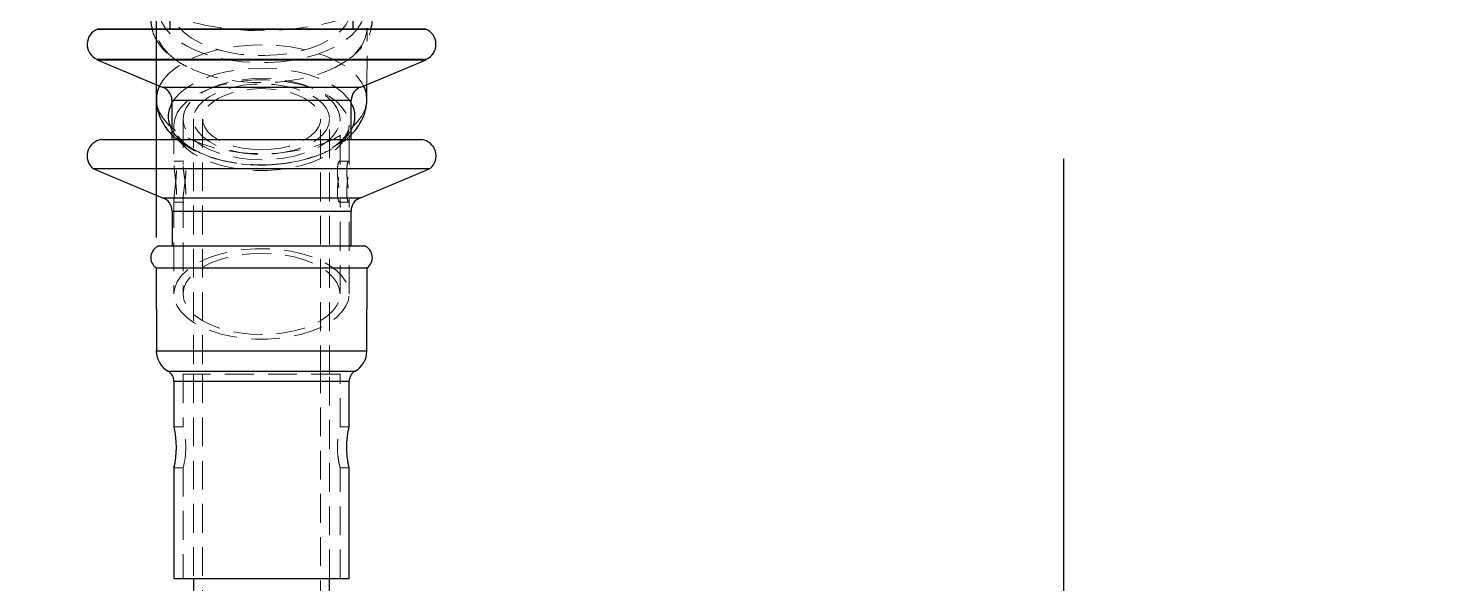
# Model space of a CAD drawing. Header units: millimetres. Extents: x 25083 to 52777, y 24772 to 45779.
# Drawn here: x 33130.3 to 33441.5, y 34197 to 34319.5 of the extents above; entities that cross this region are included whole.
import ezdxf

# ---------------------------------------------------------------- set-up
doc = ezdxf.new("R2010")
doc.units = ezdxf.units.MM
doc.linetypes.add('HIDDEN', pattern=[9.525, 6.35, -3.175])
doc.styles.get("Standard").update_dxf_attribs({"font": ''})
doc.styles.get('Standard').set_extended_font_data('SimSun')
doc.dimstyles.new('ISO-25', dxfattribs={"dimtxt": 2.5, "dimasz": 2.5, "dimexe": 1.25, "dimexo": 0.625, "dimtad": 1, "dimtxsty": 'Standard', "dimcen": 2.5, "dimadec": 0, "dimazin": 0, "dimtfac": 1, "dimtmove": 0, "dimatfit": 3, "dimfxl": 1, "dimarcsym": 0})

# ---------------------------------------------------------------- blocks, each defined once
blk = doc.blocks.new('*D925')
at = {"color": 0, "lineweight": -2}
for p, q in [((29677.86, 34881.66), (29677.86, 32448.29)), ((40733.02, 34757.65), (40733.02, 32448.29)), ((29680.36, 32449.54), (40730.52, 32449.54))]:
    blk.add_line(p, q, dxfattribs=at)
at = {"color": 0}
for points in [[(29680.36, 32449.96), (29680.36, 32449.13), (29677.86, 32449.54)], [(40730.52, 32449.13), (40730.52, 32449.96), (40733.02, 32449.54)]]:
    blk.add_solid(points, dxfattribs=at)
at = {"layer": 'DEFPOINTS', "color": 0}
for p in [(29677.86, 34882.29), (40733.02, 34758.27), (40733.02, 32449.54)]:
    blk.add_point(p, dxfattribs=at)
at = {"color": 0, "insert": (35205.44, 32451.63), "char_height": 2.5, "attachment_point": 5}
blk.add_mtext('11055,15', dxfattribs=at)
blk = doc.blocks.new('zw$9518')
at = {"color": 7, "linetype": 'Continuous', "lineweight": 25}
for p, q in [((558.03, 206.16), (557.98, 190.22)), ((558.03, 133.84), (558.03, 206.16)), ((564.8, 206.26), (564.69, 206.32)), ((564.69, 133.68), (564.69, 206.32)), ((570.81, 191.9), (564.8, 206.26)), ((564.8, 133.74), (564.8, 206.26)), ((595.23, 191.81), (588.74, 207.19)), ((588.74, 132.81), (588.74, 207.19)), ((582.4, 134.67), (582.4, 205.33)), ((557.99, 193.26), (557.85, 193.26)), ((573.53, 193.2), (570.26, 193.22)), ((628.98, 193.2), (610.66, 193.26)), ((610.66, 146.74), (610.66, 193.26)), ((557.98, 190.22), (551.41, 190.2)), ((557.98, 149.78), (557.98, 190.22)), ((570.81, 148.1), (570.81, 191.9)), ((595.23, 148.19), (595.23, 191.81)), ((605.83, 147.3), (605.83, 192.7)), ((582.4, 189.77), (573.71, 189.77)), ((605.83, 189.73), (598.17, 189.73)), ((645.77, 189.31), (635.65, 189.31)), ((679.11, 189.31), (654.71, 189.31)), ((679.11, 150.69), (679.11, 189.31)), ((1190.03, 185), (679.11, 185)), ((679.11, 155), (1190.03, 155)), ((551.41, 149.8), (557.98, 149.78)), ((557.98, 149.78), (558.03, 133.84)), ((573.71, 150.23), (582.4, 150.23)), ((598.17, 150.27), (605.83, 150.27)), ((635.65, 150.69), (645.77, 150.69)), ((654.71, 150.69), (679.11, 150.69)), ((557.85, 146.74), (557.99, 146.74)), ((564.8, 133.74), (570.81, 148.1)), ((570.26, 146.78), (573.53, 146.8)), ((588.74, 132.81), (595.23, 148.19)), ((610.66, 146.74), (628.98, 146.8)), ((564.69, 133.68), (564.8, 133.74))]:
    blk.add_line(p, q, dxfattribs=at)
at = {"color": 7, "linetype": 'HIDDEN', "lineweight": 18}
for p, q in [((582.4, 189.77), (582.4, 205.33)), ((570.26, 193.22), (557.99, 193.26)), ((573.56, 193.2), (574.11, 193.18)), ((628.98, 193.2), (628.98, 146.8)), ((633.43, 190.61), (633.43, 149.39)), ((573.71, 189.77), (573.71, 150.23)), ((587.87, 187.31), (577.89, 187.31)), ((579.22, 189.31), (579.32, 189.31)), ((587.87, 189.31), (579.22, 189.31)), ((582.4, 150.23), (582.4, 189.77)), ((582.4, 189.77), (582.4, 189.77)), ((587.17, 189.31), (587.17, 187.15)), ((616.41, 189.31), (595.53, 189.31)), ((616.41, 187.31), (595.53, 187.31)), ((596.17, 187.14), (596.17, 189.31)), ((598.17, 189.73), (598.17, 150.27)), ((634.11, 187.31), (634.11, 152.69)), ((645.77, 187.31), (634.11, 187.31)), ((635.65, 189.31), (635.65, 150.69)), ((645.71, 189.31), (645.71, 187.29)), ((654.71, 187.31), (654.71, 189.31)), ((679.11, 187.31), (654.71, 187.31)), ((634.11, 185), (577.89, 185)), ((585.06, 184.15), (585.18, 183.9)), ((679.11, 185), (634.11, 185)), ((634.11, 183), (577.89, 183)), ((1362.16, 183), (634.11, 183)), ((577.89, 157), (634.11, 157)), ((634.11, 157), (1362.16, 157)), ((577.89, 155), (634.11, 155)), ((577.89, 152.69), (587.87, 152.69)), ((587.17, 152.85), (587.17, 150.69)), ((595.53, 152.69), (616.41, 152.69)), ((596.17, 150.69), (596.17, 152.86)), ((634.11, 155), (679.11, 155)), ((634.11, 152.69), (645.77, 152.69)), ((645.71, 152.71), (645.71, 150.69)), ((654.71, 152.69), (679.11, 152.69)), ((654.71, 150.69), (654.71, 152.69)), ((579.22, 150.69), (587.87, 150.69)), ((582.4, 134.67), (582.4, 150.23)), ((582.4, 150.23), (582.4, 150.23)), ((595.53, 150.69), (616.41, 150.69)), ((557.99, 146.74), (570.26, 146.78))]:
    blk.add_line(p, q, dxfattribs=at)
at = {"color": 8, "linetype": 'Continuous', "lineweight": 25}
for p, q in [((628.98, 146.8), (628.98, 193.2)), ((633.43, 149.39), (633.43, 190.61)), ((573.71, 150.23), (573.71, 189.77)), ((598.17, 150.27), (598.17, 189.73)), ((635.65, 150.69), (635.65, 189.31))]:
    blk.add_line(p, q, dxfattribs=at)
at = {"color": 7, "linetype": 'HIDDEN', "lineweight": 18, "flags": 128}
for points in [[(557.85, 193.26), (558.57, 193.22), (560.04, 192.86), (561.48, 192.16), (562.86, 191.13), (564.16, 189.78), (565.37, 188.12), (566.47, 186.19), (567.43, 184.02), (568.25, 181.63), (568.91, 179.07), (569.4, 176.37), (569.72, 173.57), (569.85, 170.72), (569.81, 167.85), (569.58, 165.02), (569.17, 162.27), (568.6, 159.63), (567.86, 157.15), (566.96, 154.87), (565.93, 152.81), (564.78, 151.02), (563.52, 149.51), (562.18, 148.31), (560.76, 147.44), (559.31, 146.92), (557.83, 146.74)], [(574.21, 193.16), (574.25, 193.16), (575.72, 192.81), (577.15, 192.11), (578.53, 191.08), (579.83, 189.73), (581.03, 188.08), (582.12, 186.15), (583.09, 183.98), (583.9, 181.6), (584.56, 179.04), (585.05, 176.35), (585.37, 173.56), (585.5, 170.71), (585.46, 167.86), (585.23, 165.04), (584.83, 162.29), (584.25, 159.66), (583.51, 157.18), (582.62, 154.9), (581.59, 152.85), (580.44, 151.06), (579.19, 149.56), (577.84, 148.36), (576.44, 147.5), (574.98, 146.97), (573.51, 146.8)], [(553.69, 147.3), (552.22, 147.48), (550.77, 148.01), (549.37, 148.89), (548.04, 150.11), (546.79, 151.63), (545.66, 153.45), (544.65, 155.53), (543.78, 157.84), (543.07, 160.33), (542.53, 162.98), (542.16, 165.75), (541.98, 168.57), (541.98, 171.43), (542.16, 174.25), (542.53, 177.02), (543.07, 179.67), (543.78, 182.16), (544.65, 184.47), (545.66, 186.55), (546.79, 188.37), (548.04, 189.89), (549.37, 191.11), (550.77, 191.99), (552.22, 192.52), (553.69, 192.7), (555.17, 192.52), (556.61, 191.99), (558.02, 191.11), (559.35, 189.89), (560.59, 188.37), (561.73, 186.55), (562.74, 184.47), (563.61, 182.16), (564.32, 179.67), (564.86, 177.02), (565.23, 174.25), (565.41, 171.43), (565.41, 168.57), (565.23, 165.75), (564.86, 162.98), (564.32, 160.33), (563.61, 157.84), (562.74, 155.53), (561.73, 153.45), (560.59, 151.63), (559.35, 150.11), (558.02, 148.89), (556.61, 148.01), (555.17, 147.48), (553.69, 147.3)], [(570.56, 147.51), (569.18, 148.36), (567.83, 149.56), (566.58, 151.06), (565.43, 152.85), (564.4, 154.9), (563.51, 157.18), (562.77, 159.66), (562.19, 162.29), (561.79, 165.04), (561.56, 167.86), (561.52, 170.71), (561.65, 173.56), (561.97, 176.35), (562.46, 179.04), (563.12, 181.6), (563.93, 183.98), (564.9, 186.15), (565.99, 188.08), (567.19, 189.73), (568.49, 191.08), (569.87, 192.11), (570.56, 192.49)], [(553.69, 150.27), (552.33, 150.45), (551, 150.98), (549.71, 151.84), (548.5, 153.03), (547.37, 154.52), (546.36, 156.29), (545.48, 158.3), (544.75, 160.52), (544.18, 162.91), (543.77, 165.43), (543.54, 168.03), (543.5, 170.66), (543.64, 173.28), (543.95, 175.84), (544.44, 178.3), (545.1, 180.61), (545.9, 182.74), (546.85, 184.63), (547.92, 186.26), (549.09, 187.61), (550.35, 188.63), (551.66, 189.33), (553.01, 189.68), (554.38, 189.68), (555.73, 189.33), (557.04, 188.63), (558.29, 187.61), (559.47, 186.26), (560.54, 184.63), (561.48, 182.74), (562.29, 180.61), (562.95, 178.3), (563.44, 175.84), (563.75, 173.28), (563.89, 170.66), (563.84, 168.03), (563.62, 165.43), (563.21, 162.91), (562.64, 160.52), (561.91, 158.3), (561.03, 156.29), (560.02, 154.52), (558.89, 153.03), (557.68, 151.84), (556.39, 150.98), (555.05, 150.45), (553.69, 150.27)], [(574.3, 150.23), (573.23, 150.96), (571.98, 152.15), (570.82, 153.65), (569.78, 155.43), (568.86, 157.46), (568.08, 159.7), (567.47, 162.11), (567.02, 164.67), (566.75, 167.31), (566.66, 170), (566.75, 172.69), (567.02, 175.33), (567.47, 177.89), (568.08, 180.3), (568.86, 182.54), (569.78, 184.57), (570.82, 186.35), (571.98, 187.85), (573.23, 189.04), (574.3, 189.77)], [(577.89, 187.31), (576.62, 187.13), (575.37, 186.61), (574.18, 185.74), (573.06, 184.56), (572.03, 183.08), (571.13, 181.33), (570.36, 179.36), (569.75, 177.19), (569.31, 174.88), (569.03, 172.46), (568.94, 170), (569.03, 167.54), (569.31, 165.12), (569.75, 162.81), (570.36, 160.64), (571.13, 158.67), (572.03, 156.92), (573.06, 155.44), (574.18, 154.26), (575.37, 153.39), (576.62, 152.87), (577.89, 152.69), (579.17, 152.87), (580.42, 153.39), (581.61, 154.26), (582.73, 155.44), (583.76, 156.92), (584.66, 158.67), (585.42, 160.64), (586.04, 162.81), (586.48, 165.12), (586.75, 167.54), (586.84, 170), (586.75, 172.46), (586.48, 174.88), (586.04, 177.19), (585.42, 179.36), (584.66, 181.33), (583.76, 183.08), (582.73, 184.56), (581.61, 185.74), (580.42, 186.61), (579.17, 187.13), (577.89, 187.31)], [(579.22, 150.69), (577.86, 150.87), (576.52, 151.41), (575.24, 152.29), (574.03, 153.5), (572.92, 155.02), (571.92, 156.82), (571.06, 158.87), (570.35, 161.12), (569.81, 163.53), (569.44, 166.07), (569.26, 168.68), (569.26, 171.32), (569.44, 173.93), (569.81, 176.47), (570.35, 178.88), (571.06, 181.13), (571.92, 183.18), (572.92, 184.98), (574.03, 186.5), (575.24, 187.71), (576.52, 188.59), (577.86, 189.13), (579.22, 189.31), (579.22, 189.31)], [(579.32, 189.31), (580.58, 189.13), (581.91, 188.59), (583.2, 187.71), (584.41, 186.5), (585.52, 184.98), (586.52, 183.18), (587.38, 181.13), (588.08, 178.88), (588.63, 176.47), (588.99, 173.93), (589.18, 171.32), (589.18, 168.68), (588.99, 166.07), (588.63, 163.53), (588.08, 161.12), (587.38, 158.87), (586.52, 156.82), (585.52, 155.02), (584.41, 153.5), (583.2, 152.29), (581.91, 151.41), (580.58, 150.87), (579.22, 150.69)], [(616.41, 150.69), (615.05, 150.87), (613.72, 151.41), (612.43, 152.29), (611.22, 153.5), (610.11, 155.02), (609.11, 156.82), (608.25, 158.87), (607.54, 161.12), (607, 163.53), (606.63, 166.07), (606.45, 168.68), (606.45, 171.32), (606.63, 173.93), (607, 176.47), (607.54, 178.88), (608.25, 181.13), (609.11, 183.18), (610.11, 184.98), (611.22, 186.5), (612.43, 187.71), (613.72, 188.59), (615.05, 189.13), (616.41, 189.31), (617.77, 189.13), (619.1, 188.59), (620.39, 187.71), (621.6, 186.5), (622.71, 184.98), (623.71, 183.18), (624.57, 181.13), (625.28, 178.88), (625.82, 176.47), (626.19, 173.93), (626.37, 171.32), (626.37, 168.68), (626.19, 166.07), (625.82, 163.53), (625.28, 161.12), (624.57, 158.87), (623.71, 156.82), (622.71, 155.02), (621.6, 153.5), (620.39, 152.29), (619.1, 151.41), (617.77, 150.87), (616.41, 150.69)], [(616.41, 187.31), (615.14, 187.13), (613.89, 186.61), (612.69, 185.74), (611.57, 184.56), (610.55, 183.08), (609.65, 181.33), (608.88, 179.36), (608.27, 177.19), (607.82, 174.88), (607.55, 172.46), (607.46, 170), (607.55, 167.54), (607.82, 165.12), (608.27, 162.81), (608.88, 160.64), (609.65, 158.67), (610.55, 156.92), (611.57, 155.44), (612.69, 154.26), (613.89, 153.39), (615.14, 152.87), (616.41, 152.69), (617.68, 152.87), (618.93, 153.39), (620.13, 154.26), (621.25, 155.44), (622.27, 156.92), (623.17, 158.67), (623.94, 160.64), (624.55, 162.81), (625, 165.12), (625.27, 167.54), (625.36, 170), (625.27, 172.46), (625, 174.88), (624.55, 177.19), (623.94, 179.36), (623.17, 181.33), (622.27, 183.08), (621.25, 184.56), (620.13, 185.74), (618.93, 186.61), (617.68, 187.13), (616.41, 187.31)], [(577.89, 185), (579.08, 184.82), (580.23, 184.3), (581.34, 183.44), (582.36, 182.27), (583.27, 180.81), (584.06, 179.09), (584.71, 177.17), (585.19, 175.07), (585.51, 172.86), (585.65, 170.57), (585.6, 168.28), (585.37, 166.03), (584.97, 163.86), (584.41, 161.85), (583.69, 160.02), (582.83, 158.43), (581.86, 157.11), (580.79, 156.09), (579.66, 155.39), (578.49, 155.04), (577.3, 155.04), (576.13, 155.39), (574.99, 156.09), (573.93, 157.11), (572.96, 158.43), (572.1, 160.02), (571.38, 161.85), (570.82, 163.86), (570.41, 166.03), (570.19, 168.28), (570.14, 170.57), (570.28, 172.86), (570.59, 175.07), (571.08, 177.17), (571.73, 179.09), (572.52, 180.81), (573.43, 182.27), (574.45, 183.44), (575.55, 184.3), (576.71, 184.82), (577.89, 185)], [(584.62, 170), (584.53, 167.86), (584.25, 165.78), (583.81, 163.81), (583.2, 162.02), (582.45, 160.44), (581.57, 159.12), (580.59, 158.09), (579.54, 157.4), (578.45, 157.04), (577.34, 157.04), (576.24, 157.4), (575.19, 158.09), (574.22, 159.12), (573.34, 160.44), (572.59, 162.02), (571.98, 163.81), (571.54, 165.78), (571.26, 167.86), (571.17, 170), (571.26, 172.14), (571.54, 174.22), (571.98, 176.19), (572.59, 177.98), (573.34, 179.56), (574.22, 180.88), (575.19, 181.91), (576.24, 182.6), (577.34, 182.96), (578.45, 182.96), (579.54, 182.6), (580.59, 181.91), (581.57, 180.88), (582.45, 179.56), (583.2, 177.98), (583.81, 176.19), (584.25, 174.22), (584.53, 172.14), (584.62, 170)]]:
    blk.add_lwpolyline(points, dxfattribs=at)
at = {"color": 7, "linetype": 'Continuous', "lineweight": 25}
for centre, radius, start, end in [((561.39, 204.83), 3.62, 24.3274, 158.4167), ((585.99, 204.84), 3.62, 40.5063, 172.1351), ((608.4, 191.64), 2.78, 35.6051, 157.5564), ((628.96, 188.06), 5.15, 29.7054, 89.6693), ((573.75, 192.86), 3.09, 197.9332, 269.3378), ((598.15, 192.81), 3.09, 198.951, 270.3556), ((635.66, 191.88), 2.57, 209.7054, 269.825), ((573.75, 147.14), 3.09, 90.6622, 162.0668), ((598.15, 147.19), 3.09, 89.6444, 161.049), ((628.96, 151.94), 5.15, 270.3307, 330.2946), ((635.66, 148.12), 2.57, 90.175, 150.2946), ((650.21, 131.66), 19.55, 76.6951, 103.1283), ((608.4, 148.36), 2.78, 202.4436, 324.3949), ((561.39, 135.17), 3.62, 201.5833, 335.6726), ((585.99, 135.16), 3.62, 187.8649, 319.4937)]:
    blk.add_arc(centre, radius, start, end, dxfattribs=at)
at = {"color": 7, "linetype": 'HIDDEN', "lineweight": 18}
for centre, radius, start, end in [((494.04, 170), 64.35, 337.9859, 22.1024), ((574.91, 180.84), 10.44, 34.5789, 58.7921), ((552.61, 169.99), 35.42, 337.3295, 23.1198), ((574.86, 159.24), 10.53, 301.2592, 326.2636), ((650.21, 135.7), 17.58, 75.1697, 104.6311)]:
    blk.add_arc(centre, radius, start, end, dxfattribs=at)
at = {"color": 8, "linetype": 'Continuous', "lineweight": 25}
for centre, radius, start, end in [((573.56, 186.54), 6.67, 89.9736, 116.6829), ((577.31, 184.62), 5.97, 59.6814, 120.3186), ((577.41, 155.58), 6.18, 239.7729, 269.0562), ((577.21, 155.58), 6.18, 270.9438, 300.2271), ((573.59, 153.61), 6.82, 243.6029, 269.2919)]:
    blk.add_arc(centre, radius, start, end, dxfattribs=at)
at = {"color": 7, "linetype": 'Continuous', "lineweight": 25}
for points, knots in [([(557.99, 194.12), (557.67, 194.21), (556.8, 194.44), (555.34, 194.45), (553.7, 194.19), (552.12, 193.63), (550.62, 192.75), (549.59, 192), (549.1, 191.48), (549.04, 191.42)], [0, 0, 0, 0, 0.104942, 0.278937, 0.450248, 0.621573, 0.796156, 0.97638, 1, 1, 1, 1]), ([(581.28, 189.77), (580.99, 190.05), (580.26, 190.78), (578.92, 191.69), (577.34, 192.5), (575.64, 193), (574.36, 193.23), (573.66, 193.19), (573.57, 193.18)], [0, 0, 0, 0, 0.138307, 0.351867, 0.556527, 0.754946, 0.96749, 1, 1, 1, 1]), ([(654.71, 189.31), (654.66, 189.3), (654.56, 189.27), (653.81, 189.11), (652.69, 188.93), (651.27, 188.79), (649.74, 188.76), (648.29, 188.86), (647.03, 189.03), (646.14, 189.21), (645.7, 189.31), (645.75, 189.3), (645.77, 189.29)], [0, 0, 0, 0, 0.1054209, 0.2107764, 0.3178421, 0.426242, 0.532722, 0.6370013, 0.7422336, 0.8500526, 0.9581312, 1, 1, 1, 1]), ([(573.48, 146.8), (573.93, 146.81), (574.96, 146.85), (576.55, 147.23), (578.2, 147.9), (579.74, 148.86), (580.78, 149.65), (581.26, 150.18), (581.31, 150.23)], [0, 0, 0, 0, 0.152906, 0.354407, 0.556295, 0.76263, 0.97693, 1, 1, 1, 1]), ([(549.06, 148.58), (549.16, 148.47), (549.73, 147.87), (550.9, 147.05), (552.55, 146.18), (554.23, 145.68), (555.7, 145.55), (556.95, 145.61), (557.64, 145.78), (557.99, 145.87)], [0, 0, 0, 0, 0.040931, 0.236393, 0.426193, 0.608605, 0.778519, 0.888259, 1, 1, 1, 1])]:
    blk.add_open_spline(points, degree=3, knots=knots, dxfattribs=at)
at = {"color": 7, "linetype": 'HIDDEN', "lineweight": 18}
for points, knots in [([(565.98, 187.14), (565.6, 187.78), (564.83, 189.09), (563.48, 190.75), (562, 192.17), (560.4, 193.24), (559.05, 193.9), (558.23, 194.07), (557.99, 194.12)], [0, 0, 0, 0, 0.185518, 0.375114, 0.563842, 0.749134, 0.928312, 1, 1, 1, 1]), ([(579.29, 189.28), (579.5, 189.27), (579.97, 189.27), (580.75, 188.99), (581.67, 188.46), (582.63, 187.64), (583.59, 186.51), (584.48, 185.2), (585, 184.15), (585.24, 183.66)], [0, 0, 0, 0, 0.116032, 0.272155, 0.417397, 0.57214, 0.721499, 0.869418, 1, 1, 1, 1]), ([(587.96, 170.23), (587.96, 170.32), (587.99, 171.29), (587.86, 173.17), (587.57, 175.82), (587.09, 178.4), (586.42, 180.89), (585.57, 183.25), (584.54, 185.46), (583.29, 187.48), (582.2, 188.92), (581.46, 189.6), (581.28, 189.77)], [0, 0, 0, 0, 0.010903, 0.126553, 0.242453, 0.358904, 0.476257, 0.59487, 0.715035, 0.836786, 0.959234, 1, 1, 1, 1]), ([(595.53, 189.31), (595.23, 189.3), (594.63, 189.27), (593.3, 189.11), (591.81, 188.93), (590.28, 188.79), (588.92, 188.76), (587.88, 188.86), (587.25, 189.03), (587.1, 189.21), (587.47, 189.32), (588.3, 189.31), (589.49, 189.18), (590.93, 189), (592.46, 188.83), (593.91, 188.76), (595.09, 188.81), (595.9, 188.96), (596.25, 189.14), (596.12, 189.28), (595.71, 189.3), (595.53, 189.31)], [0, 0, 0, 0, 0.052711, 0.10539, 0.158923, 0.213124, 0.266365, 0.318505, 0.371122, 0.425033, 0.479073, 0.531899, 0.58407, 0.637075, 0.691192, 0.744974, 0.797422, 0.849648, 0.903072, 0.95728, 1, 1, 1, 1]), ([(595.53, 187.31), (595.23, 187.3), (594.63, 187.27), (593.31, 187.09), (591.82, 186.88), (590.29, 186.73), (588.93, 186.7), (587.89, 186.8), (587.26, 187), (587.1, 187.2), (587.45, 187.32), (588.28, 187.31), (589.46, 187.17), (590.88, 186.97), (592.41, 186.78), (593.87, 186.69), (595.06, 186.74), (595.88, 186.91), (596.24, 187.11), (596.13, 187.28), (595.72, 187.3), (595.53, 187.31)], [0, 0, 0, 0, 0.0524769, 0.104914, 0.1583968, 0.2127305, 0.2658819, 0.3176434, 0.369978, 0.4239273, 0.4780726, 0.5307235, 0.5825347, 0.6353331, 0.6895325, 0.7433901, 0.7955742, 0.8474107, 0.9007096, 0.9550491, 1, 1, 1, 1]), ([(654.71, 187.31), (654.66, 187.3), (654.56, 187.27), (653.82, 187.09), (652.7, 186.88), (651.29, 186.73), (649.76, 186.7), (648.31, 186.8), (647.05, 187), (646.16, 187.19), (645.7, 187.31), (645.75, 187.3), (645.77, 187.29)], [0, 0, 0, 0, 0.104953, 0.209827, 0.316792, 0.425458, 0.53176, 0.635283, 0.739951, 0.847849, 0.956139, 1, 1, 1, 1]), ([(581.31, 150.23), (581.72, 150.67), (582.63, 151.6), (583.82, 153.32), (584.94, 155.34), (585.9, 157.58), (586.68, 159.98), (587.28, 162.51), (587.7, 165.12), (587.94, 167.71), (587.95, 169.42), (587.96, 170.23)], [0, 0, 0, 0, 0.095451, 0.206678, 0.32143, 0.437735, 0.553728, 0.668929, 0.783341, 0.897172, 1, 1, 1, 1]), ([(585.34, 156.55), (585.08, 156.01), (584.55, 154.92), (583.65, 153.57), (582.71, 152.45), (581.77, 151.62), (580.86, 151.06), (580.02, 150.74), (579.49, 150.71), (579.23, 150.69)], [0, 0, 0, 0, 0.1368097, 0.2797259, 0.4217577, 0.5636445, 0.7067992, 0.854827, 1, 1, 1, 1]), ([(557.99, 145.87), (558.18, 145.91), (558.91, 146.05), (560.12, 146.62), (561.61, 147.54), (563.03, 148.77), (564.35, 150.29), (565.45, 151.87), (566.04, 153.02), (566.28, 153.49)], [0, 0, 0, 0, 0.053957, 0.209928, 0.369637, 0.534824, 0.705554, 0.880341, 1, 1, 1, 1]), ([(595.53, 152.69), (595.74, 152.7), (596.17, 152.73), (596.22, 152.91), (595.8, 153.12), (594.9, 153.27), (593.65, 153.3), (592.2, 153.2), (590.7, 153), (589.28, 152.8), (588.12, 152.68), (587.37, 152.69), (587.09, 152.83), (587.31, 153.03), (588.01, 153.22), (589.13, 153.31), (590.51, 153.26), (592.01, 153.09), (593.48, 152.89), (594.72, 152.72), (595.28, 152.7), (595.53, 152.69)], [0, 0, 0, 0, 0.0524769, 0.104914, 0.1583968, 0.2127305, 0.2658819, 0.3176434, 0.369978, 0.4239273, 0.4780726, 0.5307235, 0.5825347, 0.6353331, 0.6895325, 0.7433901, 0.7955742, 0.8474107, 0.9007096, 0.9550491, 1, 1, 1, 1]), ([(595.53, 150.69), (595.74, 150.7), (596.17, 150.73), (596.22, 150.89), (595.79, 151.07), (594.89, 151.21), (593.64, 151.24), (592.18, 151.14), (590.67, 150.97), (589.26, 150.79), (588.1, 150.68), (587.36, 150.69), (587.09, 150.82), (587.32, 151), (588.04, 151.17), (589.17, 151.24), (590.56, 151.19), (592.07, 151.04), (593.54, 150.86), (594.75, 150.72), (595.29, 150.7), (595.53, 150.69)], [0, 0, 0, 0, 0.052711, 0.10539, 0.158923, 0.213124, 0.266365, 0.318505, 0.371122, 0.425033, 0.479073, 0.531899, 0.58407, 0.637075, 0.691192, 0.744974, 0.797422, 0.849648, 0.903072, 0.95728, 1, 1, 1, 1]), ([(646.24, 150.81), (646.23, 150.81), (646.02, 150.77), (645.97, 150.75), (645.92, 150.74)], [0, 0, 0, 0, 0.068569, 1, 1, 1, 1])]:
    blk.add_open_spline(points, degree=3, knots=knots, dxfattribs=at)
blk = doc.blocks.new('zw$2BF0')
at = {"color": 1}
blk.add_blockref('zw$9518', (0, 0), dxfattribs=at)

msp = doc.modelspace()

# ---------------------------------------------------------------- linework, layer by layer
for p, q in [((33158.63, 34273.335), (33158.63, 34323.983)), ((33358.63, 33290.649), (33358.63, 34290.649))]:
    msp.add_line(p, q)
at = {"ltscale": 15}
msp.add_arc((37461.692, 83705.983), 49701.25, 264.2319741, 266.0790299, dxfattribs=at)
at = {"color": 1}
for radius in [49718, 49757.5]:
    msp.add_arc((37461.692, 83705.983), radius, 264.2319741, 266.0790299, dxfattribs=at)

# ---------------------------------------------------------------- block references
at = {"color": 1, "rotation": 270}
msp.add_blockref('zw$2BF0', (33011.762, 34877.316), dxfattribs=at)

# ---------------------------------------------------------------- dimensions: what is measured, and where the dimension line sits
dim = msp.add_linear_dim(base=(40733.0166, 32449.5434), p1=(29677.8617, 34882.2868), p2=(40733.0166, 34758.2702), dimstyle='ISO-25')
dim.commit()
dim.dimension.update_dxf_attribs({"geometry": '*D925', "text_midpoint": (35205.4391, 32449.5434), "dimtype": 160})

doc.saveas('drawing.dxf')
